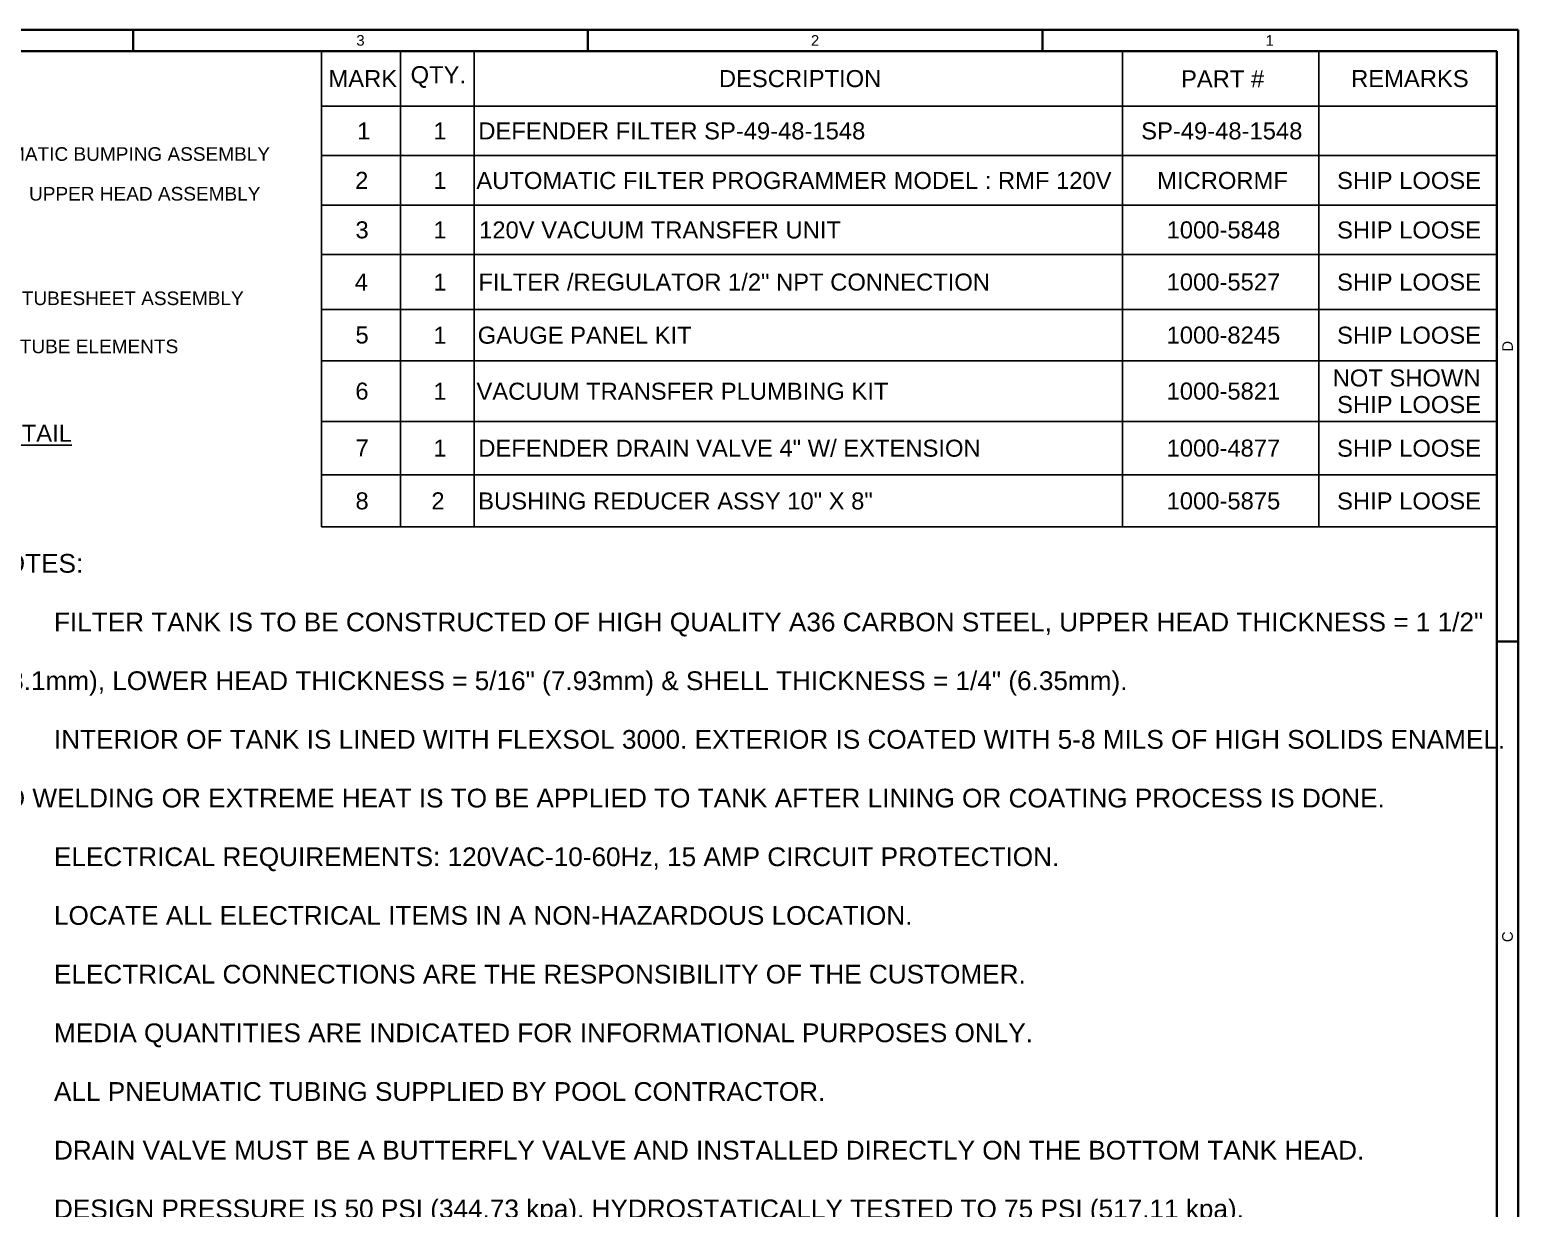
# Model space of a CAD drawing. Header units: inches. Extents: x 20 to 536, y 8 to 344.
# Drawn here: x 326 to 536, y 177.9 to 344 of the extents above; entities that cross this region are included whole.
import ezdxf

# ---------------------------------------------------------------- set-up
doc = ezdxf.new("R2010")
doc.units = ezdxf.units.IN
doc.header["$LTSCALE"] = 16
doc.header["$MEASUREMENT"] = 0
doc.layers.get('0').update_dxf_attribs({"lineweight": 25})
for name, color, linetype, lineweight in [('Border', 7, 'Continuous', 35), ('Symbol', 7, 'Continuous', 25), ('Symbol (ANSI)', 7, 'Continuous', 25)]:
    doc.layers.add(name, color=color, linetype=linetype, lineweight=lineweight)
doc.styles.add('MEMCOR Medium', font='arial.ttf')
doc.styles.add('Note Text (ANSI)', font='arial.ttf')
doc.styles.add('Standard A-B-C', font='arial.ttf')
doc.styles.add('Standard D-E NeptuneBenson', font='arial.ttf')

# ---------------------------------------------------------------- blocks, each defined once
blk = doc.blocks.new('Borders 22x34_D')
at = {"layer": 'Border'}
for p, q in [((33.5, 21.5), (1.25, 21.5)), ((21.289, 21.5), (21.289, 21.312)), ((25.297, 21.5), (25.297, 21.312)), ((29.305, 21.5), (29.305, 21.312)), ((33.5, 0.5), (33.5, 21.5)), ((33.312, 21.312), (1.25, 21.312)), ((33.312, 0.5), (33.312, 21.312)), ((33.312, 16.109), (33.5, 16.109))]:
    blk.add_line(p, q, dxfattribs=at)
at = {"layer": 'Border', "char_height": 0.094, "attachment_point": 5, "style": 'Standard A-B-C'}
for s, insert in [('\\fArial|b0|i0;{\\H0.0940;3}', (23.293, 21.406)), ('\\fArial|b0|i0;{\\H0.0940;2}', (27.301, 21.406)), ('\\fArial|b0|i0;{\\H0.0940;1}', (31.309, 21.406))]:
    blk.add_mtext(s, dxfattribs=dict(at, insert=insert))
at = {"layer": 'Border', "char_height": 0.094, "attachment_point": 5, "rotation": 90, "style": 'Standard A-B-C'}
for s, insert in [('\\fArial|b0|i0;{\\H0.0940;D}', (33.406, 18.711)), ('\\fArial|b0|i0;{\\H0.0940;C}', (33.406, 13.508))]:
    blk.add_mtext(s, dxfattribs=dict(at, insert=insert))
blk = doc.blocks.new('UPPER HEAD ADN ELEMENT DETAIL')
at = {"layer": 'Symbol (ANSI)', "color": 7, "char_height": 0.06, "attachment_point": 4, "style": 'Note Text (ANSI)'}
for s, insert in [('\\fArial|b0|i0;{\\H0.0600;PNEUMATIC BUMPING ASSEMBLY}', (0.3343, 0.5462)), ('\\fArial|b0|i0;{\\H0.0600;UPPER HEAD ASSEMBLY}', (0.6552, 0.371)), ('\\fArial|b0|i0;{\\H0.0600;TUBESHEET ASSEMBLY}', (0.6234, -0.0894)), ('\\fArial|b0|i0;{\\H0.0600;TUBE ELEMENTS}', (0.6145, -0.3014))]:
    blk.add_mtext(s, dxfattribs=dict(at, insert=insert))
at = {"layer": 'Symbol (ANSI)', "insert": (-0.0813, -0.646), "char_height": 0.075, "width": 3.210713, "attachment_point": 2, "style": 'Note Text (ANSI)'}
blk.add_mtext('\\fArial|b0|i0;{\\H0.0750;\\LUPPER HEAD AND ELEMENT DETAIL}', dxfattribs=at)
blk = doc.blocks.new('Table1')
at = {"layer": 'Symbol'}
for p, q in [((22.951, 21.313), (33.312, 21.313)), ((22.951, 21.313), (22.951, 20.828)), ((23.645, 21.313), (23.645, 20.828)), ((24.295, 21.313), (24.295, 20.828)), ((30.01, 21.313), (30.01, 20.828)), ((31.743, 21.313), (31.743, 20.828)), ((33.312, 21.313), (33.312, 20.828)), ((22.951, 20.828), (33.312, 20.828)), ((22.951, 20.828), (22.951, 17.119)), ((23.645, 20.828), (23.645, 17.119)), ((24.295, 20.828), (24.295, 17.119)), ((30.01, 20.828), (30.01, 17.119)), ((31.743, 20.828), (31.743, 17.119)), ((33.312, 20.828), (33.312, 17.119)), ((22.951, 20.391), (33.312, 20.391)), ((22.951, 19.955), (33.312, 19.955)), ((22.951, 19.519), (33.312, 19.519)), ((22.951, 19.036), (33.312, 19.036)), ((22.951, 18.582), (33.312, 18.582)), ((22.951, 18.049), (33.312, 18.049)), ((22.951, 17.579), (33.312, 17.579)), ((22.951, 17.119), (33.312, 17.119))]:
    blk.add_line(p, q, dxfattribs=at)
at = {"layer": 'Symbol', "char_height": 0.15, "attachment_point": 7, "style": 'MEMCOR Medium'}
for s, insert in [('MARK', (23.011, 20.995)), ('QTY.', (23.735, 20.988)), ('DESCRIPTION', (26.453, 20.993)), ('PART #', (30.527, 20.993)), ('REMARKS', (32.027, 20.993)), ('1', (23.264, 20.534)), ('1', (23.936, 20.534)), ('DEFENDER FILTER SP-49-48-1548', (24.332, 20.532)), ('SP-49-48-1548', (30.176, 20.532)), ('2', (23.246, 20.098)), ('1', (23.936, 20.098)), ('AUTOMATIC FILTER PROGRAMMER MODEL : RMF 120V', (24.315, 20.095)), ('MICRORMF', (30.317, 20.095)), ('SHIP LOOSE', (31.903, 20.095)), ('3', (23.249, 19.66)), ('1000-5848', (30.4, 19.66)), ('1', (23.936, 19.662)), ('120V VACUUM TRANSFER UNIT', (24.339, 19.659)), ('SHIP LOOSE', (31.903, 19.659)), ('4', (23.242, 19.202)), ('1', (23.936, 19.202)), ('FILTER /REGULATOR 1/2" NPT CONNECTION', (24.333, 19.2)), ('1000-5527', (30.4, 19.201)), ('SHIP LOOSE', (31.903, 19.2)), ('5', (23.249, 18.734)), ('1', (23.936, 18.734)), ('GAUGE PANEL KIT', (24.327, 18.732)), ('1000-8245', (30.4, 18.733)), ('SHIP LOOSE', (31.903, 18.732)), ('NOT SHOWN ', (31.864, 18.355)), ('6', (23.248, 18.239)), ('1', (23.936, 18.24)), ('VACUUM TRANSFER PLUMBING KIT', (24.316, 18.238)), ('1000-5821', (30.4, 18.239)), ('SHIP LOOSE', (31.903, 18.121)), ('7', (23.25, 17.74)), ('1', (23.936, 17.739)), ('DEFENDER DRAIN VALVE 4" W/ EXTENSION', (24.332, 17.736)), ('1000-4877', (30.4, 17.737)), ('SHIP LOOSE', (31.903, 17.736)), ('8', (23.249, 17.272)), ('2', (23.918, 17.274)), ('BUSHING REDUCER ASSY 10" X 8"', (24.331, 17.271)), ('1000-5875', (30.4, 17.272)), ('SHIP LOOSE', (31.903, 17.271))]:
    blk.add_mtext(s, dxfattribs=dict(at, insert=insert))

msp = doc.modelspace()

# ---------------------------------------------------------------- block references
for name, p, xscale, yscale, zscale in [('Borders 22x34_D', (0, 0), 16, 16, 16), ('Table1', (0, 0), 16, 16, 16), ('UPPER HEAD ADN ELEMENT DETAIL', (304.97243, 308.99249), 32, 32, 32)]:
    msp.add_blockref(name, p, dxfattribs=dict(xscale=xscale, yscale=yscale, zscale=zscale))

# ---------------------------------------------------------------- texts
at = {"layer": 'Symbol', "insert": (319.85705, 270.09652), "char_height": 2.40000008, "width": 216.2072296, "attachment_point": 1, "line_spacing_factor": 1.754237, "style": 'Standard D-E NeptuneBenson'}
msp.add_mtext('\\pxsm1.88;\\fArial|b0|i0;{\\H2.6400;NOTES:\\P}\\fArial|b0|i0;{\\H2.6400;1.^I}\\fArial|b0|i0;{\\H2.6400;FILTER TANK IS TO BE CONSTRUCTED OF HIGH QUALITY A36 CARBON STEEL, UPPER HEAD THICKNESS = 1 1/2" \\P(38.1mm), LOWER HEAD THICKNESS = 5/16" (7.93mm) & SHELL THICKNESS = 1/4" (6.35mm).\\P}\\fArial|b0|i0;{\\H2.6400;2.^I}\\fArial|b0|i0;{\\H2.6400;INTERIOR OF TANK IS LINED WITH FLEXSOL 3000. EXTERIOR IS COATED WITH 5-8 MILS OF HIGH SOLIDS ENAMEL. \\PNO WELDING OR EXTREME HEAT IS TO BE APPLIED TO TANK AFTER LINING OR COATING PROCESS IS DONE.\\P}\\fArial|b0|i0;{\\H2.6400;3.^I}\\fArial|b0|i0;{\\H2.6400;ELECTRICAL REQUIREMENTS: 120VAC-10-60Hz, 15 AMP CIRCUIT PROTECTION.\\P}\\fArial|b0|i0;{\\H2.6400;4.^I}\\fArial|b0|i0;{\\H2.6400;LOCATE ALL ELECTRICAL ITEMS IN A NON-HAZARDOUS LOCATION.\\P}\\fArial|b0|i0;{\\H2.6400;5.^I}\\fArial|b0|i0;{\\H2.6400;ELECTRICAL CONNECTIONS ARE THE RESPONSIBILITY OF THE CUSTOMER.\\P}\\fArial|b0|i0;{\\H2.6400;6.^I}\\fArial|b0|i0;{\\H2.6400;MEDIA QUANTITIES ARE INDICATED FOR INFORMATIONAL PURPOSES ONLY.\\P}\\fArial|b0|i0;{\\H2.6400;7.^I}\\fArial|b0|i0;{\\H2.6400;ALL PNEUMATIC TUBING SUPPLIED BY POOL CONTRACTOR.\\P}\\fArial|b0|i0;{\\H2.6400;8.^I}\\fArial|b0|i0;{\\H2.6400;DRAIN VALVE MUST BE A BUTTERFLY VALVE AND INSTALLED DIRECTLY ON THE BOTTOM TANK HEAD.\\P}\\fArial|b0|i0;{\\H2.6400;9.^I}\\fArial|b0|i0;{\\H2.6400;DESIGN PRESSURE IS 50 PSI (344.73 kpa). HYDROSTATICALLY TESTED TO 75 PSI (517.11 kpa).\\P}\\fArial|b0|i0;{\\H2.6400;10.^I}\\fArial|b0|i0;{\\H2.4000;THIS PRECOAT FILTER UTILIZES TUBE ELEMENTS AND THE EFFECTIVE  FILTRATION  AREA REPRESENTS THE UNCOATED \\PAREA}', dxfattribs=at)

doc.saveas('drawing.dxf')
